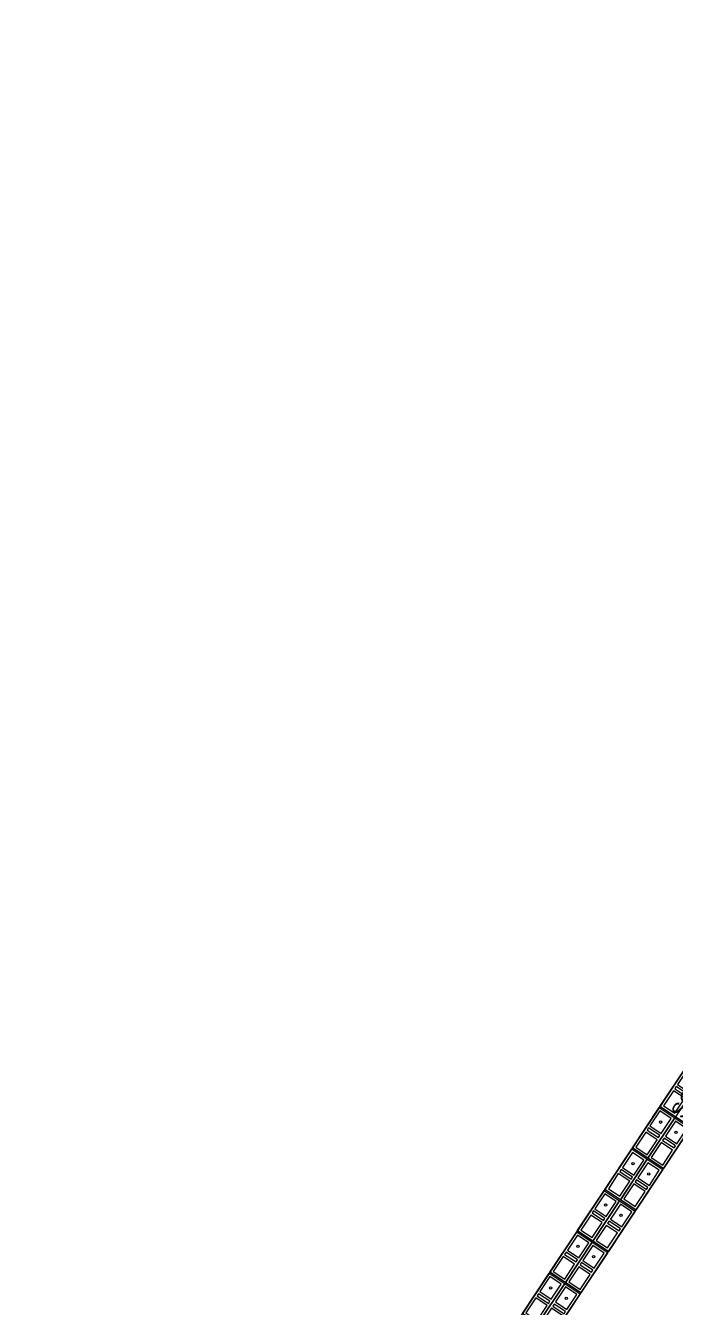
# Model space of a CAD drawing. Header units: metres. Extents: x -33.7 to 12.8, y -17.6 to 9.1.
# Drawn here: x -30.04 to -24.81, y -2.19 to 8.12 of the extents above; entities that cross this region are included whole.
import ezdxf
from ezdxf.enums import TextEntityAlignment as Align

# ---------------------------------------------------------------- set-up
doc = ezdxf.new("R2010")
doc.units = ezdxf.units.M
for name, color, linetype in [('BLOCK251', 1, 'Continuous'), ('CIMIENTO 004', 4, 'Continuous'), ('CUANT-MUROS-TEXTO', 7, 'Continuous'), ('SOT Muro de contencion de 30cm', 6, 'Continuous')]:
    doc.layers.add(name, color=color, linetype=linetype)
doc.styles.get("Standard").update_dxf_attribs({"font": 'arial.ttf'})

# ---------------------------------------------------------------- blocks, each defined once
blk = doc.blocks.new('*U37')
for points in [[(-0.075, 0.4), (0.075, 0.4), (0.075, 0.01), (-0.075, 0.01)], [(0.055, 0.38), (-0.055, 0.38), (-0.055, 0.235), (0.055, 0.235)], [(0.055, 0.215), (-0.055, 0.215), (-0.055, 0.195), (0.055, 0.195)], [(0.055, 0.175), (-0.055, 0.175), (-0.055, 0.03), (0.055, 0.03)]]:
    blk.add_lwpolyline(points, close=True)
at = {"color": 251}
blk.add_lwpolyline([(-0.075, 0), (0.075, 0)], dxfattribs=at)
at = {"color": 3}
blk.add_circle((0, 0.102), 0.00953, dxfattribs=at)
blk = doc.blocks.new('*U38')
for points in [[(-0.075, 0.4), (0.075, 0.4), (0.075, 0.01), (-0.075, 0.01)], [(0.055, 0.38), (-0.055, 0.38), (-0.055, 0.235), (0.055, 0.235)], [(0.055, 0.215), (-0.055, 0.215), (-0.055, 0.195), (0.055, 0.195)], [(0.055, 0.175), (-0.055, 0.175), (-0.055, 0.03), (0.055, 0.03)]]:
    blk.add_lwpolyline(points, close=True)
at = {"color": 251}
blk.add_lwpolyline([(-0.075, 0), (0.075, 0)], dxfattribs=at)
at = {"color": 3}
blk.add_circle((0, 0.102), 0.00953, dxfattribs=at)
blk = doc.blocks.new('*U39')
for points in [[(-0.075, 0.4), (0.075, 0.4), (0.075, 0.01), (-0.075, 0.01)], [(0.055, 0.38), (-0.055, 0.38), (-0.055, 0.235), (0.055, 0.235)], [(0.055, 0.215), (-0.055, 0.215), (-0.055, 0.195), (0.055, 0.195)], [(0.055, 0.175), (-0.055, 0.175), (-0.055, 0.03), (0.055, 0.03)]]:
    blk.add_lwpolyline(points, close=True)
at = {"color": 251}
blk.add_lwpolyline([(-0.075, 0), (0.075, 0)], dxfattribs=at)
at = {"color": 3}
blk.add_circle((0, 0.102), 0.00953, dxfattribs=at)
blk = doc.blocks.new('*U40')
for points in [[(-0.075, 0.4), (0.075, 0.4), (0.075, 0.01), (-0.075, 0.01)], [(0.055, 0.38), (-0.055, 0.38), (-0.055, 0.235), (0.055, 0.235)], [(0.055, 0.215), (-0.055, 0.215), (-0.055, 0.195), (0.055, 0.195)], [(0.055, 0.175), (-0.055, 0.175), (-0.055, 0.03), (0.055, 0.03)]]:
    blk.add_lwpolyline(points, close=True)
at = {"color": 251}
blk.add_lwpolyline([(-0.075, 0), (0.075, 0)], dxfattribs=at)
at = {"color": 3}
blk.add_circle((0, 0.102), 0.00953, dxfattribs=at)
blk = doc.blocks.new('*U41')
for points in [[(-0.075, 0.4), (0.075, 0.4), (0.075, 0.01), (-0.075, 0.01)], [(0.055, 0.38), (-0.055, 0.38), (-0.055, 0.235), (0.055, 0.235)], [(0.055, 0.215), (-0.055, 0.215), (-0.055, 0.195), (0.055, 0.195)], [(0.055, 0.175), (-0.055, 0.175), (-0.055, 0.03), (0.055, 0.03)]]:
    blk.add_lwpolyline(points, close=True)
at = {"color": 251}
blk.add_lwpolyline([(-0.075, 0), (0.075, 0)], dxfattribs=at)
at = {"color": 3}
blk.add_circle((0, 0.102), 0.00953, dxfattribs=at)
blk = doc.blocks.new('*U42')
for points in [[(-0.075, 0.4), (0.075, 0.4), (0.075, 0.01), (-0.075, 0.01)], [(0.055, 0.38), (-0.055, 0.38), (-0.055, 0.235), (0.055, 0.235)], [(0.055, 0.215), (-0.055, 0.215), (-0.055, 0.195), (0.055, 0.195)], [(0.055, 0.175), (-0.055, 0.175), (-0.055, 0.03), (0.055, 0.03)]]:
    blk.add_lwpolyline(points, close=True)
at = {"color": 251}
blk.add_lwpolyline([(-0.075, 0), (0.075, 0)], dxfattribs=at)
at = {"color": 3}
blk.add_circle((0, 0.102), 0.00953, dxfattribs=at)

msp = doc.modelspace()

# ---------------------------------------------------------------- linework, layer by layer
at = {"layer": 'CIMIENTO 004'}
msp.add_lwpolyline([(-19.214, 8.036), (-30.042, -8.259)], dxfattribs=at)
at = {"layer": 'SOT Muro de contencion de 30cm'}
msp.add_lwpolyline([(-29.762, -8.381), (-18.91, 7.953), (-19.16, 8.119), (-30.012, -8.215)], close=True, dxfattribs=at)

# ---------------------------------------------------------------- block references
at = {"layer": 'BLOCK251', "rotation": 146.3878420798804}
for name, p in [('*U42', (-24.652, -0.283)), ('*U41', (-24.874, -0.616)), ('*U41', (-24.749, -0.699)), ('*U40', (-25.095, -0.95)), ('*U40', (-24.97, -1.033)), ('*U39', (-25.317, -1.283)), ('*U39', (-25.192, -1.366)), ('*U38', (-25.538, -1.616)), ('*U38', (-25.413, -1.699)), ('*U37', (-25.759, -1.949)), ('*U37', (-25.634, -2.032))]:
    msp.add_blockref(name, p, dxfattribs=at)

# ---------------------------------------------------------------- texts
at = {"layer": 'CUANT-MUROS-TEXTO'}
msp.add_text('SOT-15 L=19.61', height=0.12, rotation=56.4013, dxfattribs=at).set_placement((-24.461, -0.131), align=Align.MIDDLE_CENTER)

doc.saveas('drawing.dxf')
